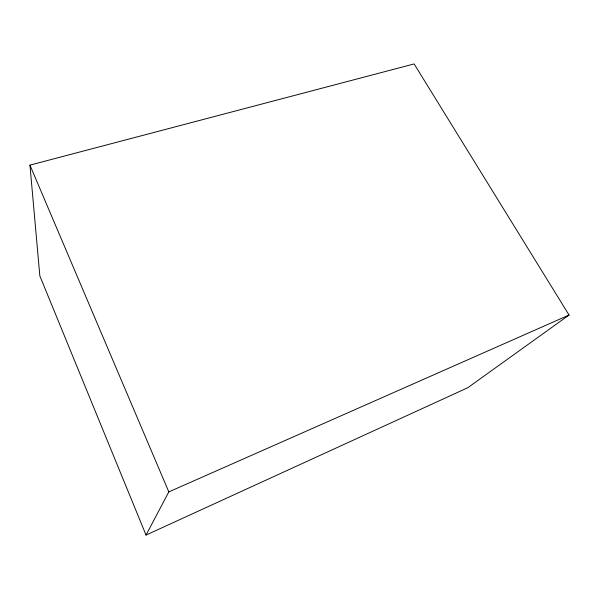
<?xml version="1.0" encoding="UTF-8"?>
<svg xmlns="http://www.w3.org/2000/svg" width="599" height="599" viewBox="0 0 599 599"><rect width="100%" height="100%" fill="white"/><g stroke="black" fill="none" stroke-linecap="round" stroke-linejoin="round"><path stroke-width="0.9" d="M146.029 535.072L168.821 491.899L569.05 315.044L414.126 63.928L29.95 165.122L39.841 275.907L146.029 535.072L467.782 387.725L569.05 315.044M29.95 165.122L168.821 491.899"/></g></svg>
